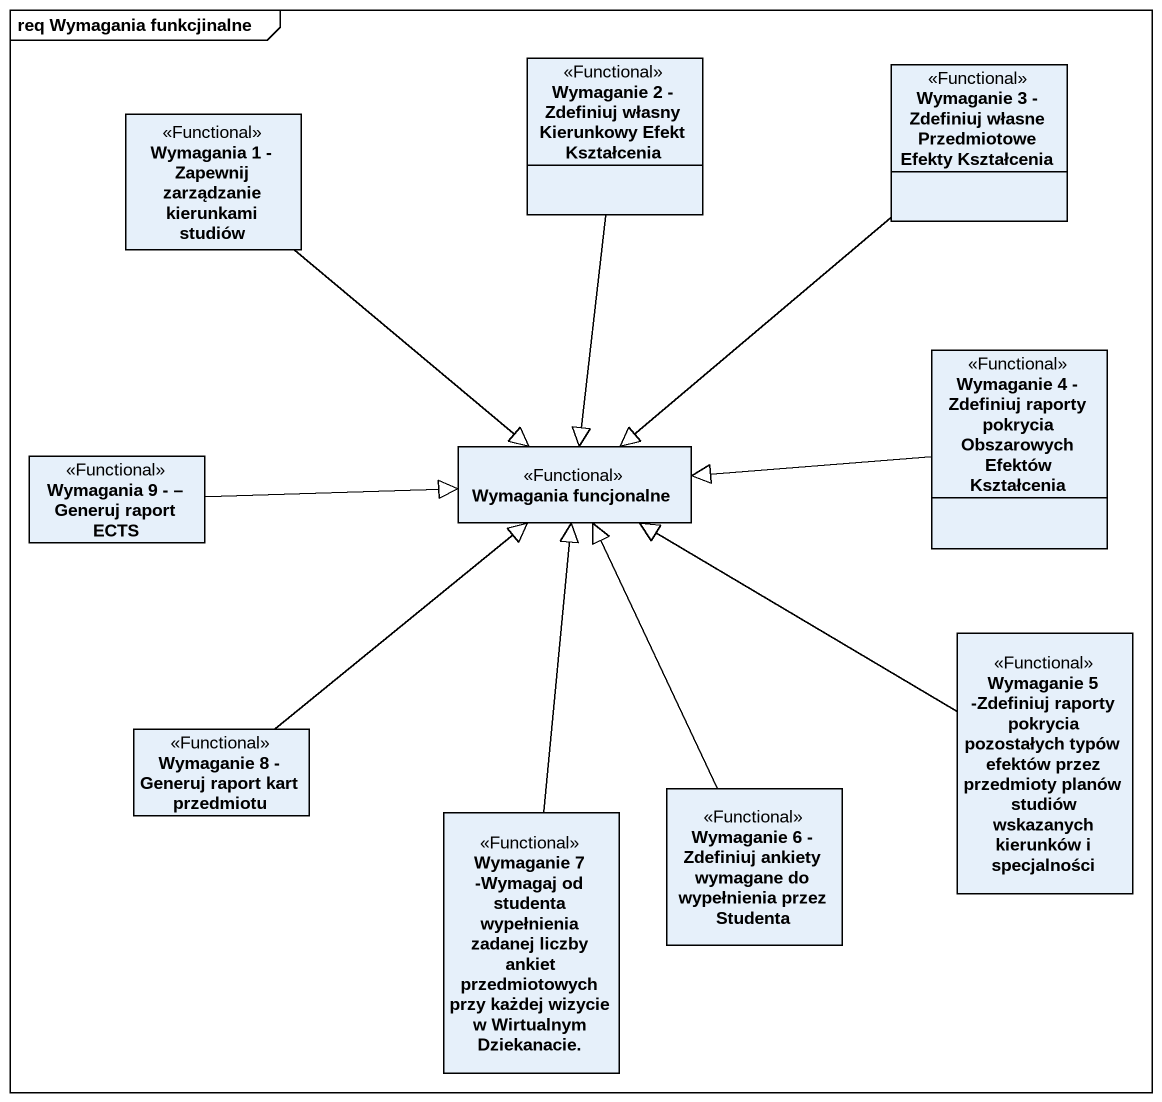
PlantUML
@startuml
mainframe req Wymagania funkcjinalne
hide circle
hide empty members
class "Wymaganie 2 - Zdefiniuj własny Kierunkowy Efekt Kształcenia" as Wymaganie_2_Zdefiniuj <<Functional>>
class "Wymaganie 3 - Zdefiniuj własne Przedmiotowe Efekty Kształcenia" as Wymaganie_3_Zdefiniuj <<Functional>>
class "Wymagania 1 - Zapewnij zarządzanie kierunkami studiów" as Wymagania_1_Zapewnij <<Functional>>
class "Wymaganie 4 - Zdefiniuj raporty pokrycia Obszarowych Efektów Kształcenia" as Wymaganie_4_Zdefiniuj <<Functional>>
class "Wymagania 9 - – Generuj raport ECTS" as Wymagania_9_Generuj_raport <<Functional>>
class "Wymagania funcjonalne" as Wymagania_funcjonalne <<Functional>>
class "Wymaganie 5 -Zdefiniuj raporty pokrycia pozostałych typów efektów przez przedmioty planów studiów wskazanych kierunków i specjalności" as Wymaganie_5_Zdefiniuj <<Functional>>
class "Wymaganie 8 - Generuj raport kart przedmiotu" as Wymaganie_8_Generuj_raport <<Functional>>
class "Wymaganie 7 -Wymagaj od studenta wypełnienia zadanej liczby ankiet przedmiotowych przy każdej wizycie w Wirtualnym Dziekanacie." as Wymaganie_7_Wymagaj_od <<Functional>>
class "Wymaganie 6 - Zdefiniuj ankiety wymagane do wypełnienia przez Studenta" as Wymaganie_6_Zdefiniuj <<Functional>>
Wymaganie_2_Zdefiniuj --|> Wymagania_funcjonalne
Wymaganie_3_Zdefiniuj --|> Wymagania_funcjonalne
Wymagania_1_Zapewnij --|> Wymagania_funcjonalne
Wymaganie_4_Zdefiniuj -left-|> Wymagania_funcjonalne
Wymagania_9_Generuj_raport -right-|> Wymagania_funcjonalne
Wymaganie_5_Zdefiniuj -left-|> Wymagania_funcjonalne
Wymaganie_8_Generuj_raport -up-|> Wymagania_funcjonalne
Wymaganie_7_Wymagaj_od -up-|> Wymagania_funcjonalne
Wymaganie_6_Zdefiniuj -up-|> Wymagania_funcjonalne
@enduml
